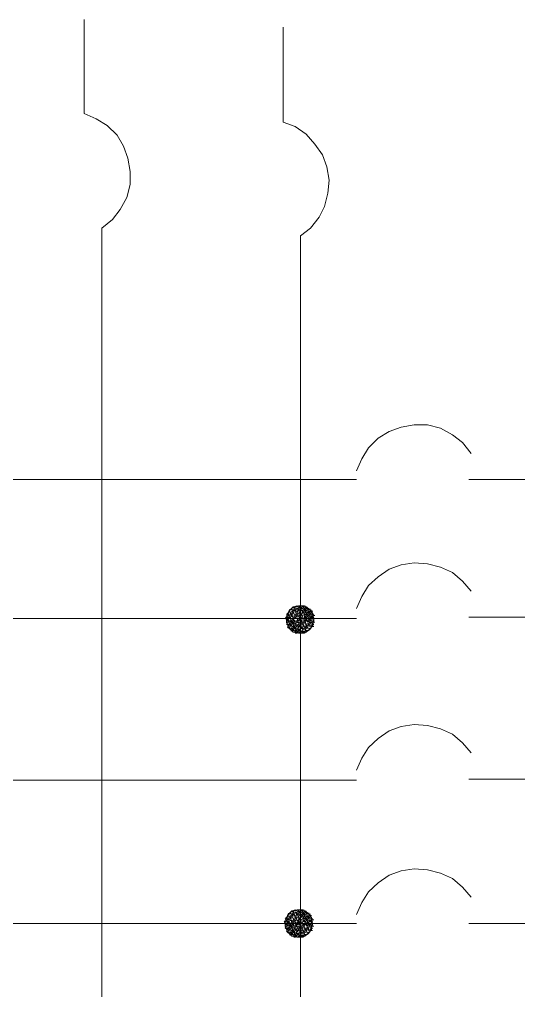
# Model space of a CAD drawing. Header units: metres. Extents: x -1 to 113, y -70 to 21.
# Drawn here: x 23.245 to 24.082, y 15.863 to 17.491 of the extents above; entities that cross this region are included whole.
import ezdxf

# ---------------------------------------------------------------- set-up
doc = ezdxf.new("R2010")
doc.units = ezdxf.units.M
doc.header["$LTSCALE"] = 0.5
doc.layers.add('TABLERO', color=7, linetype='Continuous')

msp = doc.modelspace()

# ---------------------------------------------------------------- linework, layer by layer
at = {"layer": 'TABLERO', "color": 7, "linetype": 'Continuous', "lineweight": 18, "true_color": 0x000007}
for p, q in [((23.3833, 17.1408), (23.3833, 14.9315)), ((23.7167, 17.128), (23.7167, 14.9315)), ((23.8102, 16.7195), (22.918, 16.7195)), ((23.9988, 16.7195), (24.1564, 16.7195)), ((23.7041, 16.5042), (23.7059, 16.506)), ((23.7059, 16.5042), (23.7096, 16.5079)), ((23.7096, 16.506), (23.7114, 16.5079)), ((23.7114, 16.506), (23.7151, 16.5079)), ((23.7151, 16.5079), (23.7169, 16.5079)), ((23.7151, 16.5042), (23.7169, 16.506)), ((23.7169, 16.5079), (23.7187, 16.5079)), ((23.7187, 16.5079), (23.7206, 16.5079)), ((23.7187, 16.5024), (23.7224, 16.506)), ((23.7206, 16.506), (23.7224, 16.5079)), ((23.7242, 16.506), (23.7242, 16.5079)), ((23.7261, 16.5042), (23.7279, 16.506)), ((23.6913, 16.4877), (23.6931, 16.4895)), ((23.6931, 16.4914), (23.6949, 16.4914)), ((23.6931, 16.4877), (23.6968, 16.4895)), ((23.6949, 16.4932), (23.6968, 16.495)), ((23.6949, 16.4895), (23.6968, 16.4932)), ((23.6968, 16.4987), (23.6986, 16.5024)), ((23.6968, 16.4914), (23.7004, 16.4932)), ((23.6968, 16.4877), (23.6986, 16.4914)), ((23.6986, 16.4969), (23.7023, 16.4987)), ((23.6986, 16.4932), (23.7004, 16.4969)), ((23.7004, 16.5024), (23.7023, 16.5042)), ((23.7004, 16.5005), (23.7023, 16.5024)), ((23.7004, 16.495), (23.7041, 16.4969)), ((23.7004, 16.4914), (23.7023, 16.495)), ((23.7023, 16.5005), (23.7059, 16.5024)), ((23.7023, 16.4969), (23.7041, 16.5005)), ((23.7023, 16.4932), (23.7059, 16.495)), ((23.7023, 16.4895), (23.7041, 16.4914)), ((23.7023, 16.4859), (23.7041, 16.4895)), ((23.7041, 16.4987), (23.7078, 16.5005)), ((23.7041, 16.495), (23.7059, 16.4987)), ((23.7041, 16.4877), (23.7078, 16.4895)), ((23.7059, 16.5005), (23.7078, 16.5042)), ((23.7059, 16.4932), (23.7096, 16.495)), ((23.7059, 16.4895), (23.7078, 16.4932)), ((23.7078, 16.5024), (23.7114, 16.5042)), ((23.7078, 16.4987), (23.7096, 16.5024)), ((23.7078, 16.4969), (23.7096, 16.4987)), ((23.7078, 16.4914), (23.7114, 16.4932)), ((23.7078, 16.4877), (23.7096, 16.4914)), ((23.7096, 16.5042), (23.7114, 16.5042)), ((23.7096, 16.4932), (23.7114, 16.4969)), ((23.7096, 16.4895), (23.7132, 16.4914)), ((23.7114, 16.5005), (23.7132, 16.5024)), ((23.7114, 16.495), (23.7151, 16.4969)), ((23.7114, 16.4914), (23.7132, 16.495)), ((23.7132, 16.4987), (23.7151, 16.5005)), ((23.7132, 16.4895), (23.7151, 16.4914)), ((23.7132, 16.4859), (23.7151, 16.4895)), ((23.7151, 16.5042), (23.7169, 16.5042)), ((23.7151, 16.4987), (23.7187, 16.5005)), ((23.7151, 16.4987), (23.7169, 16.4987)), ((23.7151, 16.4969), (23.7169, 16.4987)), ((23.7151, 16.495), (23.7151, 16.4969)), ((23.7151, 16.4932), (23.7169, 16.495)), ((23.7151, 16.4932), (23.7169, 16.4932)), ((23.7151, 16.4895), (23.7169, 16.4895)), ((23.7151, 16.4877), (23.7187, 16.4895)), ((23.7169, 16.5024), (23.7187, 16.5042)), ((23.7169, 16.5005), (23.7187, 16.5005)), ((23.7169, 16.4914), (23.7187, 16.4932)), ((23.7187, 16.4969), (23.7206, 16.4987)), ((23.7187, 16.4914), (23.7224, 16.4932)), ((23.7187, 16.4877), (23.7206, 16.4914)), ((23.7206, 16.5042), (23.7224, 16.5042)), ((23.7206, 16.5005), (23.7224, 16.5005)), ((23.7206, 16.495), (23.7224, 16.4969)), ((23.7224, 16.5005), (23.7242, 16.5024)), ((23.7224, 16.4914), (23.7242, 16.495)), ((23.7224, 16.4895), (23.7242, 16.4914)), ((23.7242, 16.5042), (23.7261, 16.5042)), ((23.7242, 16.4987), (23.7261, 16.5005)), ((23.7242, 16.4969), (23.7261, 16.4969)), ((23.7242, 16.4932), (23.7261, 16.4932)), ((23.7242, 16.4877), (23.7261, 16.4895)), ((23.7261, 16.495), (23.7297, 16.4987)), ((23.7261, 16.4932), (23.7279, 16.495)), ((23.7279, 16.5024), (23.7297, 16.5042)), ((23.7279, 16.5005), (23.7297, 16.5005)), ((23.7279, 16.4969), (23.7297, 16.4969)), ((23.7279, 16.4914), (23.7297, 16.4932)), ((23.7297, 16.5005), (23.7316, 16.5024)), ((23.7297, 16.4969), (23.7316, 16.4987)), ((23.7297, 16.4877), (23.7316, 16.4914)), ((23.7316, 16.5024), (23.7334, 16.5024)), ((23.7316, 16.5005), (23.7334, 16.5005)), ((23.7316, 16.495), (23.7334, 16.4969)), ((23.7316, 16.4932), (23.7334, 16.4932)), ((23.7316, 16.4895), (23.7334, 16.4895)), ((23.7334, 16.5005), (23.7352, 16.5005)), ((23.7334, 16.4932), (23.7371, 16.495)), ((23.7334, 16.4914), (23.7352, 16.4914)), ((23.7334, 16.4895), (23.7352, 16.4914)), ((23.7352, 16.4987), (23.7371, 16.4987)), ((23.7352, 16.4932), (23.7371, 16.4932)), ((23.7352, 16.4877), (23.7371, 16.4895)), ((23.7371, 16.4932), (23.7371, 16.495)), ((23.7389, 16.4914), (23.7407, 16.4914)), ((23.9988, 16.4886), (24.1564, 16.4886)), ((23.8102, 16.4868), (22.918, 16.4868)), ((23.6913, 16.4859), (23.6931, 16.4859)), ((23.6931, 16.484), (23.6949, 16.4859)), ((23.6931, 16.484), (23.6949, 16.484)), ((23.6931, 16.4822), (23.6949, 16.484)), ((23.6931, 16.4804), (23.6949, 16.4804)), ((23.6931, 16.4767), (23.6949, 16.4786)), ((23.6949, 16.4877), (23.6968, 16.4877)), ((23.6949, 16.4822), (23.6968, 16.484)), ((23.6949, 16.4804), (23.6968, 16.4804)), ((23.6949, 16.4767), (23.6968, 16.4767)), ((23.6949, 16.4749), (23.6968, 16.4749)), ((23.6949, 16.4712), (23.6968, 16.4731)), ((23.6968, 16.4804), (23.7004, 16.4822)), ((23.6968, 16.4786), (23.6986, 16.4786)), ((23.6968, 16.4767), (23.6986, 16.4786)), ((23.6986, 16.4859), (23.7004, 16.4877)), ((23.6986, 16.4804), (23.7004, 16.4804)), ((23.6986, 16.4749), (23.7004, 16.4767)), ((23.7004, 16.484), (23.7004, 16.4859)), ((23.7004, 16.484), (23.7023, 16.484)), ((23.7004, 16.4804), (23.7023, 16.484)), ((23.7004, 16.4731), (23.7023, 16.4749)), ((23.7023, 16.484), (23.7041, 16.4859)), ((23.7023, 16.4786), (23.7041, 16.4804)), ((23.7023, 16.4731), (23.7041, 16.4731)), ((23.7041, 16.484), (23.7059, 16.4877)), ((23.7041, 16.484), (23.7059, 16.484)), ((23.7041, 16.4767), (23.7078, 16.4786)), ((23.7041, 16.4731), (23.7059, 16.4767)), ((23.7041, 16.4749), (23.7059, 16.4749)), ((23.7059, 16.4859), (23.7096, 16.4877)), ((23.7059, 16.4822), (23.7078, 16.484)), ((23.7059, 16.4712), (23.7078, 16.4731)), ((23.7078, 16.4804), (23.7114, 16.4822)), ((23.7078, 16.4767), (23.7096, 16.4804)), ((23.7096, 16.4859), (23.7114, 16.4877)), ((23.7096, 16.4822), (23.7114, 16.484)), ((23.7096, 16.4786), (23.7132, 16.4804)), ((23.7096, 16.4749), (23.7114, 16.4767)), ((23.7114, 16.484), (23.7114, 16.4859)), ((23.7114, 16.484), (23.7132, 16.484)), ((23.7114, 16.4804), (23.7132, 16.484)), ((23.7114, 16.4731), (23.7151, 16.4749)), ((23.7114, 16.4694), (23.7132, 16.4731)), ((23.7132, 16.484), (23.7151, 16.4859)), ((23.7132, 16.4822), (23.7151, 16.484)), ((23.7132, 16.4786), (23.7151, 16.4804)), ((23.7132, 16.4712), (23.7151, 16.4731)), ((23.7151, 16.4877), (23.7169, 16.4877)), ((23.7151, 16.4859), (23.7169, 16.4877)), ((23.7151, 16.484), (23.7151, 16.4859)), ((23.7151, 16.484), (23.7169, 16.484)), ((23.7151, 16.484), (23.7169, 16.484)), ((23.7151, 16.4804), (23.7169, 16.4804)), ((23.7151, 16.4767), (23.7187, 16.4786)), ((23.7151, 16.4767), (23.7169, 16.4767)), ((23.7151, 16.4749), (23.7169, 16.4767)), ((23.7151, 16.4731), (23.7151, 16.4749)), ((23.7151, 16.4731), (23.7169, 16.4731)), ((23.7169, 16.4859), (23.7206, 16.4877)), ((23.7169, 16.4822), (23.7187, 16.484)), ((23.7169, 16.4786), (23.7187, 16.4822)), ((23.7169, 16.4749), (23.7206, 16.4767)), ((23.7169, 16.4712), (23.7187, 16.4731)), ((23.7187, 16.484), (23.7187, 16.4859)), ((23.7187, 16.4804), (23.7224, 16.4822)), ((23.7187, 16.4767), (23.7206, 16.4804)), ((23.7206, 16.484), (23.7224, 16.484)), ((23.7206, 16.4786), (23.7242, 16.4804)), ((23.7206, 16.4749), (23.7224, 16.4786)), ((23.7224, 16.484), (23.7224, 16.4859)), ((23.7224, 16.484), (23.7242, 16.484)), ((23.7224, 16.4804), (23.7242, 16.484)), ((23.7224, 16.4731), (23.7261, 16.4749)), ((23.7224, 16.4694), (23.7242, 16.4731)), ((23.7242, 16.484), (23.7261, 16.4859)), ((23.7242, 16.4822), (23.7279, 16.484)), ((23.7242, 16.4786), (23.7261, 16.4822)), ((23.7242, 16.4767), (23.7261, 16.4786)), ((23.7242, 16.4712), (23.7279, 16.4731)), ((23.7261, 16.484), (23.7279, 16.4877)), ((23.7261, 16.484), (23.7279, 16.484)), ((23.7261, 16.4767), (23.7297, 16.4786)), ((23.7261, 16.4731), (23.7279, 16.4767)), ((23.7279, 16.4859), (23.7297, 16.4859)), ((23.7279, 16.4822), (23.7297, 16.484)), ((23.7279, 16.4804), (23.7297, 16.4822)), ((23.7279, 16.4749), (23.7316, 16.4767)), ((23.7279, 16.4712), (23.7297, 16.4749)), ((23.7297, 16.4859), (23.7316, 16.4877)), ((23.7297, 16.4767), (23.7316, 16.4804)), ((23.7316, 16.484), (23.7334, 16.4859)), ((23.7316, 16.484), (23.7334, 16.484)), ((23.7316, 16.4786), (23.7352, 16.4804)), ((23.7316, 16.4749), (23.7334, 16.4786)), ((23.7316, 16.4731), (23.7334, 16.4749)), ((23.7334, 16.4804), (23.7352, 16.484)), ((23.7334, 16.4694), (23.7352, 16.4731)), ((23.7352, 16.4822), (23.7371, 16.4822)), ((23.7352, 16.4786), (23.7389, 16.4822)), ((23.7352, 16.4767), (23.7371, 16.4786)), ((23.7371, 16.4859), (23.7389, 16.4877)), ((23.7371, 16.484), (23.7389, 16.484)), ((23.7371, 16.4822), (23.7389, 16.484)), ((23.7371, 16.4731), (23.7389, 16.4731)), ((23.7389, 16.4804), (23.7407, 16.4804)), ((23.6968, 16.4694), (23.6986, 16.4712)), ((23.6986, 16.4694), (23.7004, 16.4694)), ((23.7004, 16.4712), (23.7023, 16.4712)), ((23.7004, 16.4694), (23.7023, 16.4712)), ((23.7004, 16.4657), (23.7023, 16.4657)), ((23.7023, 16.4676), (23.7041, 16.4694)), ((23.7041, 16.4712), (23.7059, 16.4712)), ((23.7041, 16.4657), (23.7059, 16.4676)), ((23.7041, 16.4639), (23.7059, 16.4639)), ((23.7059, 16.4657), (23.7078, 16.4657)), ((23.7078, 16.4694), (23.7096, 16.4712)), ((23.7078, 16.4657), (23.7096, 16.4694)), ((23.7078, 16.4676), (23.7096, 16.4676)), ((23.7078, 16.4639), (23.7096, 16.4639)), ((23.7078, 16.4621), (23.7096, 16.4621)), ((23.7096, 16.4639), (23.7114, 16.4657)), ((23.7114, 16.4712), (23.7132, 16.4712)), ((23.7114, 16.4676), (23.7132, 16.4676)), ((23.7114, 16.4621), (23.7132, 16.4639)), ((23.7132, 16.4676), (23.7151, 16.4694)), ((23.7132, 16.4621), (23.7151, 16.4621)), ((23.7151, 16.4657), (23.7169, 16.4676)), ((23.7151, 16.4657), (23.7169, 16.4657)), ((23.7151, 16.4639), (23.7169, 16.4657)), ((23.7151, 16.4639), (23.7169, 16.4639)), ((23.7151, 16.4621), (23.7151, 16.4639)), ((23.7151, 16.4621), (23.7169, 16.4621)), ((23.7169, 16.4639), (23.7206, 16.4657)), ((23.7169, 16.4621), (23.7187, 16.4621)), ((23.7187, 16.4694), (23.7224, 16.4712)), ((23.7187, 16.4657), (23.7206, 16.4694)), ((23.7187, 16.4639), (23.7206, 16.4639)), ((23.7206, 16.4676), (23.7242, 16.4694)), ((23.7206, 16.4639), (23.7224, 16.4657)), ((23.7224, 16.4621), (23.7242, 16.4639)), ((23.7242, 16.4676), (23.7261, 16.4712)), ((23.7261, 16.4694), (23.7297, 16.4712)), ((23.7261, 16.4657), (23.7297, 16.4676)), ((23.7261, 16.4639), (23.7279, 16.4657)), ((23.7297, 16.4694), (23.7334, 16.4712)), ((23.7297, 16.4657), (23.7316, 16.4694)), ((23.7167, 16.2377), (23.7167, 16.2395)), ((23.7167, 16.234), (23.7167, 16.2358)), ((23.7167, 16.2267), (23.7167, 16.2285)), ((23.8102, 16.2157), (22.918, 16.2157)), ((23.6929, 16.2157), (23.6947, 16.2157)), ((23.6966, 16.2157), (23.6984, 16.2157)), ((23.7021, 16.2157), (23.7039, 16.2157)), ((23.7076, 16.2157), (23.7094, 16.2157)), ((23.7131, 16.2157), (23.7149, 16.2157)), ((23.7167, 16.223), (23.7167, 16.2248)), ((23.7167, 16.2157), (23.7167, 16.2175)), ((23.7167, 16.2157), (23.7186, 16.2157)), ((23.7186, 16.2157), (23.7204, 16.2157)), ((23.7204, 16.2157), (23.7222, 16.2157)), ((23.7241, 16.2157), (23.7259, 16.2157)), ((23.7277, 16.2157), (23.7296, 16.2157)), ((23.7314, 16.2157), (23.7332, 16.2157)), ((23.735, 16.2157), (23.7369, 16.2157)), ((23.9988, 16.2175), (24.1564, 16.2175)), ((23.6928, 15.9836), (23.6946, 15.9855)), ((23.6928, 15.98), (23.6946, 15.9836)), ((23.6946, 15.9891), (23.6964, 15.9928)), ((23.6946, 15.9818), (23.6983, 15.9836)), ((23.6964, 15.9873), (23.7001, 15.9891)), ((23.6964, 15.9836), (23.6983, 15.9873)), ((23.6983, 15.9928), (23.7001, 15.9946)), ((23.6983, 15.991), (23.7001, 15.9928)), ((23.6983, 15.9855), (23.7019, 15.9873)), ((23.6983, 15.9818), (23.7001, 15.9855)), ((23.7001, 15.991), (23.7038, 15.9928)), ((23.7001, 15.9873), (23.7019, 15.991)), ((23.7001, 15.9836), (23.7038, 15.9855)), ((23.7019, 15.9946), (23.7038, 15.9965)), ((23.7019, 15.9891), (23.7056, 15.991)), ((23.7019, 15.9855), (23.7038, 15.9891)), ((23.7038, 15.9946), (23.7074, 15.9983)), ((23.7038, 15.991), (23.7056, 15.9946)), ((23.7038, 15.9836), (23.7074, 15.9855)), ((23.7038, 15.98), (23.7056, 15.9836)), ((23.7056, 15.9928), (23.7093, 15.9946)), ((23.7056, 15.9891), (23.7074, 15.9928)), ((23.7056, 15.9873), (23.7074, 15.9891)), ((23.7056, 15.9818), (23.7093, 15.9836)), ((23.7074, 15.9965), (23.7093, 15.9983)), ((23.7074, 15.9946), (23.7093, 15.9946)), ((23.7074, 15.9836), (23.7093, 15.9873)), ((23.7093, 15.9965), (23.7129, 15.9983)), ((23.7093, 15.991), (23.7111, 15.9928)), ((23.7093, 15.9855), (23.7129, 15.9873)), ((23.7093, 15.9818), (23.7111, 15.9855)), ((23.7111, 15.9891), (23.7129, 15.991)), ((23.7129, 15.9983), (23.7148, 15.9983)), ((23.7129, 15.9946), (23.7148, 15.9965)), ((23.7129, 15.9946), (23.7148, 15.9946)), ((23.7129, 15.9891), (23.7166, 15.991)), ((23.7129, 15.9891), (23.7148, 15.9891)), ((23.7129, 15.9873), (23.7148, 15.9891)), ((23.7129, 15.9855), (23.7129, 15.9873)), ((23.7129, 15.9836), (23.7148, 15.9855)), ((23.7129, 15.9836), (23.7148, 15.9836)), ((23.7148, 15.9983), (23.7166, 15.9983)), ((23.7148, 15.9928), (23.7166, 15.9946)), ((23.7148, 15.991), (23.7166, 15.991)), ((23.7148, 15.9818), (23.7166, 15.9836)), ((23.7166, 15.9983), (23.7184, 15.9983)), ((23.7166, 15.9928), (23.7203, 15.9965)), ((23.7166, 15.9873), (23.7184, 15.9891)), ((23.7166, 15.9818), (23.7203, 15.9836)), ((23.7184, 15.9965), (23.7203, 15.9983)), ((23.7184, 15.9946), (23.7203, 15.9946)), ((23.7184, 15.991), (23.7203, 15.991)), ((23.7184, 15.9855), (23.7203, 15.9873)), ((23.7203, 15.991), (23.7221, 15.9928)), ((23.7203, 15.9818), (23.7221, 15.9855)), ((23.7221, 15.9965), (23.7221, 15.9983)), ((23.7221, 15.9946), (23.7239, 15.9946)), ((23.7221, 15.9891), (23.7239, 15.991)), ((23.7221, 15.9873), (23.7239, 15.9873)), ((23.7221, 15.9836), (23.7239, 15.9836)), ((23.7239, 15.9946), (23.7258, 15.9965)), ((23.7239, 15.9855), (23.7276, 15.9891)), ((23.7239, 15.9836), (23.7258, 15.9855)), ((23.7258, 15.9928), (23.7276, 15.9946)), ((23.7258, 15.991), (23.7276, 15.991)), ((23.7258, 15.9873), (23.7276, 15.9873)), ((23.7258, 15.9818), (23.7276, 15.9836)), ((23.7276, 15.991), (23.7294, 15.9928)), ((23.7276, 15.9873), (23.7294, 15.9891)), ((23.7294, 15.9928), (23.7312, 15.9928)), ((23.7294, 15.991), (23.7312, 15.991)), ((23.7294, 15.9855), (23.7312, 15.9873)), ((23.7294, 15.9836), (23.7312, 15.9836)), ((23.7312, 15.991), (23.7331, 15.991)), ((23.7312, 15.9836), (23.7349, 15.9855)), ((23.7331, 15.9891), (23.7349, 15.9891)), ((23.7331, 15.9836), (23.7349, 15.9836)), ((23.7349, 15.9836), (23.7349, 15.9855)), ((23.8102, 15.9757), (22.918, 15.9757)), ((23.6891, 15.9782), (23.6909, 15.98)), ((23.6891, 15.9763), (23.6909, 15.9763)), ((23.6909, 15.9818), (23.6928, 15.9818)), ((23.6909, 15.9782), (23.6946, 15.98)), ((23.6909, 15.9745), (23.6928, 15.9763)), ((23.6909, 15.9745), (23.6928, 15.9745)), ((23.6909, 15.9727), (23.6928, 15.9745)), ((23.6909, 15.9708), (23.6928, 15.9708)), ((23.6909, 15.9672), (23.6928, 15.969)), ((23.6928, 15.9782), (23.6946, 15.9782)), ((23.6928, 15.9727), (23.6946, 15.9745)), ((23.6928, 15.9708), (23.6946, 15.9708)), ((23.6946, 15.9782), (23.6964, 15.9818)), ((23.6946, 15.9708), (23.6983, 15.9727)), ((23.6946, 15.969), (23.6964, 15.969)), ((23.6946, 15.9672), (23.6964, 15.969)), ((23.6964, 15.9763), (23.6983, 15.9782)), ((23.6964, 15.9708), (23.6983, 15.9708)), ((23.6983, 15.9745), (23.6983, 15.9763)), ((23.6983, 15.9745), (23.7001, 15.9745)), ((23.6983, 15.9708), (23.7001, 15.9745)), ((23.7001, 15.98), (23.7019, 15.9818)), ((23.7001, 15.9763), (23.7019, 15.98)), ((23.7001, 15.9745), (23.7019, 15.9763)), ((23.7001, 15.969), (23.7019, 15.9708)), ((23.7019, 15.9782), (23.7056, 15.98)), ((23.7019, 15.9745), (23.7038, 15.9782)), ((23.7019, 15.9745), (23.7038, 15.9745)), ((23.7019, 15.9672), (23.7056, 15.969)), ((23.7038, 15.9763), (23.7074, 15.9782)), ((23.7038, 15.9727), (23.7056, 15.9745)), ((23.7056, 15.9782), (23.7074, 15.9818)), ((23.7056, 15.9708), (23.7093, 15.9727)), ((23.7056, 15.9672), (23.7074, 15.9708)), ((23.7074, 15.98), (23.7111, 15.9818)), ((23.7074, 15.9763), (23.7093, 15.9782)), ((23.7074, 15.9727), (23.7093, 15.9745)), ((23.7074, 15.969), (23.7111, 15.9708)), ((23.7093, 15.9745), (23.7093, 15.9763)), ((23.7093, 15.9745), (23.7111, 15.9745)), ((23.7093, 15.9708), (23.7111, 15.9745)), ((23.7111, 15.98), (23.7129, 15.9818)), ((23.7111, 15.9763), (23.7129, 15.98)), ((23.7111, 15.9745), (23.7129, 15.9763)), ((23.7111, 15.9727), (23.7129, 15.9745)), ((23.7111, 15.969), (23.7129, 15.9708)), ((23.7129, 15.98), (23.7148, 15.98)), ((23.7129, 15.9782), (23.7166, 15.98)), ((23.7129, 15.9782), (23.7148, 15.9782)), ((23.7129, 15.9763), (23.7148, 15.9782)), ((23.7129, 15.9745), (23.7129, 15.9763)), ((23.7129, 15.9745), (23.7148, 15.9745)), ((23.7129, 15.9745), (23.7148, 15.9745)), ((23.7129, 15.9708), (23.7148, 15.9708)), ((23.7129, 15.9672), (23.7166, 15.969)), ((23.7148, 15.9763), (23.7184, 15.9782)), ((23.7148, 15.9727), (23.7166, 15.9745)), ((23.7148, 15.969), (23.7166, 15.9727)), ((23.7166, 15.9782), (23.7184, 15.9818)), ((23.7166, 15.9745), (23.7166, 15.9763)), ((23.7166, 15.9708), (23.7203, 15.9727)), ((23.7166, 15.9672), (23.7184, 15.9708)), ((23.7184, 15.9745), (23.7203, 15.9745)), ((23.7184, 15.969), (23.7221, 15.9708)), ((23.7184, 15.9653), (23.7203, 15.969)), ((23.7203, 15.98), (23.7221, 15.9818)), ((23.7203, 15.9745), (23.7203, 15.9763)), ((23.7203, 15.9745), (23.7221, 15.9745)), ((23.7203, 15.9708), (23.7221, 15.9745)), ((23.7221, 15.9782), (23.7239, 15.98)), ((23.7221, 15.9745), (23.7239, 15.9763)), ((23.7221, 15.9727), (23.7258, 15.9745)), ((23.7221, 15.969), (23.7239, 15.9727)), ((23.7221, 15.9672), (23.7239, 15.969)), ((23.7239, 15.9745), (23.7258, 15.9782)), ((23.7239, 15.9745), (23.7258, 15.9745)), ((23.7239, 15.9672), (23.7276, 15.969)), ((23.7258, 15.9763), (23.7276, 15.9763)), ((23.7258, 15.9727), (23.7276, 15.9745)), ((23.7258, 15.9708), (23.7276, 15.9727)), ((23.7276, 15.9782), (23.7294, 15.9818)), ((23.7276, 15.9763), (23.7294, 15.9782)), ((23.7276, 15.9672), (23.7294, 15.9708)), ((23.7294, 15.98), (23.7312, 15.98)), ((23.7294, 15.9745), (23.7312, 15.9763)), ((23.7294, 15.9745), (23.7312, 15.9745)), ((23.7294, 15.969), (23.7331, 15.9708)), ((23.7294, 15.9653), (23.7312, 15.969)), ((23.7312, 15.9818), (23.7331, 15.9818)), ((23.7312, 15.98), (23.7331, 15.9818)), ((23.7312, 15.9708), (23.7331, 15.9745)), ((23.7331, 15.9782), (23.7349, 15.98)), ((23.7331, 15.9727), (23.7349, 15.9727)), ((23.7331, 15.969), (23.7367, 15.9727)), ((23.7331, 15.9672), (23.7349, 15.969)), ((23.7349, 15.9763), (23.7367, 15.9782)), ((23.7349, 15.9745), (23.7367, 15.9745)), ((23.7349, 15.9727), (23.7367, 15.9745)), ((23.7367, 15.9818), (23.7386, 15.9818)), ((23.7367, 15.9708), (23.7386, 15.9708)), ((23.9988, 15.9757), (24.1564, 15.9757)), ((23.6928, 15.9672), (23.6946, 15.9672)), ((23.6928, 15.9653), (23.6946, 15.9653)), ((23.6928, 15.9617), (23.6946, 15.9635)), ((23.6946, 15.9598), (23.6964, 15.9617)), ((23.6964, 15.9653), (23.6983, 15.9672)), ((23.6964, 15.9598), (23.6983, 15.9598)), ((23.6983, 15.9635), (23.7001, 15.9653)), ((23.6983, 15.9617), (23.7001, 15.9617)), ((23.6983, 15.9598), (23.7001, 15.9617)), ((23.6983, 15.9562), (23.7001, 15.9562)), ((23.7001, 15.9635), (23.7019, 15.9635)), ((23.7001, 15.958), (23.7019, 15.9598)), ((23.7019, 15.9635), (23.7038, 15.9672)), ((23.7019, 15.9653), (23.7038, 15.9653)), ((23.7019, 15.9617), (23.7038, 15.9617)), ((23.7019, 15.9562), (23.7038, 15.958)), ((23.7019, 15.9543), (23.7038, 15.9543)), ((23.7038, 15.9617), (23.7056, 15.9635)), ((23.7038, 15.9562), (23.7056, 15.9562)), ((23.7056, 15.9598), (23.7074, 15.9617)), ((23.7056, 15.9562), (23.7074, 15.9598)), ((23.7056, 15.958), (23.7074, 15.958)), ((23.7056, 15.9543), (23.7074, 15.9543)), ((23.7056, 15.9525), (23.7074, 15.9525)), ((23.7074, 15.9653), (23.7093, 15.9672)), ((23.7074, 15.9543), (23.7093, 15.9562)), ((23.7093, 15.9635), (23.7129, 15.9653)), ((23.7093, 15.9598), (23.7111, 15.9635)), ((23.7093, 15.9617), (23.7111, 15.9617)), ((23.7093, 15.958), (23.7111, 15.958)), ((23.7093, 15.9525), (23.7111, 15.9543)), ((23.7111, 15.9617), (23.7129, 15.9635)), ((23.7111, 15.958), (23.7129, 15.9598)), ((23.7111, 15.9525), (23.7129, 15.9525)), ((23.7129, 15.9672), (23.7148, 15.9672)), ((23.7129, 15.9653), (23.7148, 15.9672)), ((23.7129, 15.9635), (23.7129, 15.9653)), ((23.7129, 15.9635), (23.7148, 15.9635)), ((23.7129, 15.9562), (23.7148, 15.958)), ((23.7129, 15.9562), (23.7148, 15.9562)), ((23.7129, 15.9543), (23.7148, 15.9562)), ((23.7129, 15.9543), (23.7148, 15.9543)), ((23.7129, 15.9525), (23.7129, 15.9543)), ((23.7129, 15.9525), (23.7148, 15.9525)), ((23.7148, 15.9653), (23.7184, 15.9672)), ((23.7148, 15.9617), (23.7166, 15.9635)), ((23.7148, 15.9543), (23.7184, 15.9562)), ((23.7148, 15.9525), (23.7166, 15.9525)), ((23.7166, 15.9598), (23.7203, 15.9617)), ((23.7166, 15.9562), (23.7184, 15.9598)), ((23.7166, 15.9543), (23.7184, 15.9543)), ((23.7184, 15.958), (23.7221, 15.9598)), ((23.7184, 15.9543), (23.7203, 15.9562)), ((23.7203, 15.9635), (23.7239, 15.9653)), ((23.7203, 15.9598), (23.7221, 15.9635)), ((23.7203, 15.9525), (23.7221, 15.9543)), ((23.7221, 15.9617), (23.7258, 15.9635)), ((23.7221, 15.958), (23.7239, 15.9617)), ((23.7239, 15.9635), (23.7258, 15.9672)), ((23.7239, 15.9598), (23.7276, 15.9617)), ((23.7239, 15.9562), (23.7276, 15.958)), ((23.7239, 15.9543), (23.7258, 15.9562)), ((23.7258, 15.9653), (23.7294, 15.9672)), ((23.7258, 15.9617), (23.7276, 15.9653)), ((23.7276, 15.9598), (23.7312, 15.9617)), ((23.7276, 15.9562), (23.7294, 15.9598)), ((23.7294, 15.9635), (23.7312, 15.9653)), ((23.7312, 15.9598), (23.7331, 15.9635)), ((23.7349, 15.9635), (23.7367, 15.9635))]:
    msp.add_line(p, q, dxfattribs=at)
for points in [[(23.3833, 17.1408), (23.4016, 17.1554), (23.4145, 17.1719), (23.4255, 17.1921), (23.431, 17.2141), (23.431, 17.236), (23.4273, 17.258), (23.42, 17.2782), (23.409, 17.2965), (23.3925, 17.313), (23.3742, 17.324), (23.354, 17.3331), (23.354, 17.4907)], [(23.7167, 17.128), (23.7332, 17.1408), (23.7479, 17.1591), (23.757, 17.1774), (23.7625, 17.1994), (23.7644, 17.2214), (23.7607, 17.2434), (23.7534, 17.2635), (23.7405, 17.2818), (23.7259, 17.2983), (23.7076, 17.3112), (23.6874, 17.3185), (23.6874, 17.4779)], [(24.0025, 16.7634), (23.9879, 16.7817), (23.9714, 16.7946), (23.9512, 16.8056), (23.9292, 16.811), (23.9072, 16.811), (23.8853, 16.8074), (23.8651, 16.8001), (23.8468, 16.7891), (23.8303, 16.7726), (23.8193, 16.7543), (23.8102, 16.7341)], [(24.0025, 16.5326), (23.9879, 16.5491), (23.9714, 16.5637), (23.9512, 16.5729), (23.9292, 16.5784), (23.9072, 16.5802), (23.8853, 16.5766), (23.8651, 16.5692), (23.8468, 16.5564), (23.8303, 16.5418), (23.8193, 16.5234), (23.8102, 16.5033)], [(23.7114, 16.5024), (23.7151, 16.506), (23.7151, 16.5079)], [(23.7151, 16.5024), (23.7169, 16.5042), (23.7206, 16.5079)], [(23.7187, 16.4987), (23.7224, 16.5024), (23.7261, 16.506)], [(23.6931, 16.4932), (23.6949, 16.495), (23.6986, 16.4987)], [(23.6949, 16.484), (23.6986, 16.4877), (23.7023, 16.4914)], [(23.7096, 16.4969), (23.7132, 16.5005), (23.7151, 16.5024)], [(23.7151, 16.4914), (23.7169, 16.4932), (23.7206, 16.4969), (23.7242, 16.5005), (23.7279, 16.5042)], [(23.7206, 16.4859), (23.7242, 16.4895), (23.7279, 16.4932), (23.7316, 16.4969), (23.7334, 16.4987)], [(23.7224, 16.495), (23.7261, 16.4987), (23.7297, 16.5024)], [(23.7261, 16.4877), (23.7297, 16.4914), (23.7334, 16.495), (23.7352, 16.4969)], [(23.7297, 16.484), (23.7316, 16.4859), (23.7352, 16.4895), (23.7389, 16.4932)], [(23.7352, 16.484), (23.7371, 16.4877), (23.7389, 16.4895)], [(23.6931, 16.4786), (23.6968, 16.4822), (23.7004, 16.484)], [(23.6949, 16.4731), (23.6986, 16.4767), (23.7023, 16.4804), (23.7059, 16.484)], [(23.6968, 16.4712), (23.7004, 16.4749), (23.7041, 16.4786), (23.7078, 16.4822)], [(23.7004, 16.4676), (23.7023, 16.4694), (23.7059, 16.4731), (23.7096, 16.4767)], [(23.7023, 16.4657), (23.7041, 16.4676), (23.7078, 16.4712), (23.7114, 16.4749), (23.7151, 16.4786)], [(23.7151, 16.4676), (23.7187, 16.4712), (23.7224, 16.4749)], [(23.7297, 16.4804), (23.7334, 16.484), (23.7352, 16.484)], [(23.7334, 16.4731), (23.7371, 16.4767), (23.7389, 16.4767)], [(23.7059, 16.4639), (23.7096, 16.4657), (23.7132, 16.4694)], [(23.7096, 16.4621), (23.7114, 16.4639), (23.7151, 16.4676)], [(23.7206, 16.4621), (23.7224, 16.4639), (23.7261, 16.4676)], [(24.0025, 16.2615), (23.9879, 16.278), (23.9714, 16.2926), (23.9512, 16.3018), (23.9292, 16.3073), (23.9072, 16.3091), (23.8853, 16.3054), (23.8651, 16.2981), (23.8468, 16.2853), (23.8303, 16.2706), (23.8193, 16.2523), (23.8102, 16.2322)], [(24.0025, 16.0197), (23.9879, 16.0361), (23.9714, 16.0508), (23.9512, 16.06), (23.9292, 16.0655), (23.9072, 16.0673), (23.8853, 16.0636), (23.8651, 16.0563), (23.8468, 16.0435), (23.8303, 16.0288), (23.8193, 16.0105), (23.8102, 15.9903)], [(23.6909, 15.9836), (23.6928, 15.9855), (23.6964, 15.9891)], [(23.7074, 15.9873), (23.7111, 15.991), (23.7129, 15.9928)], [(23.7093, 15.9928), (23.7129, 15.9965), (23.7129, 15.9983)], [(23.7129, 15.9928), (23.7148, 15.9946), (23.7184, 15.9983)], [(23.7129, 15.9818), (23.7148, 15.9836), (23.7184, 15.9873), (23.7221, 15.991), (23.7258, 15.9946)], [(23.7166, 15.9891), (23.7203, 15.9928), (23.7239, 15.9965)], [(23.7184, 15.9763), (23.7221, 15.98), (23.7258, 15.9836), (23.7294, 15.9873), (23.7312, 15.9891)], [(23.7203, 15.9855), (23.7239, 15.9891), (23.7276, 15.9928)], [(23.7239, 15.9782), (23.7276, 15.9818), (23.7312, 15.9855), (23.7331, 15.9873)], [(23.7276, 15.9745), (23.7294, 15.9763), (23.7331, 15.98), (23.7367, 15.9836)], [(23.6909, 15.969), (23.6946, 15.9727), (23.6983, 15.9745)], [(23.6928, 15.9745), (23.6964, 15.9782), (23.7001, 15.9818)], [(23.6928, 15.9635), (23.6964, 15.9672), (23.7001, 15.9708), (23.7038, 15.9745)], [(23.6946, 15.9617), (23.6983, 15.9653), (23.7019, 15.969), (23.7056, 15.9727)], [(23.7001, 15.9562), (23.7019, 15.958), (23.7056, 15.9617), (23.7093, 15.9653), (23.7129, 15.969)], [(23.7276, 15.9708), (23.7312, 15.9745), (23.7331, 15.9745)], [(23.7331, 15.9745), (23.7349, 15.9782), (23.7367, 15.98)], [(23.6983, 15.958), (23.7001, 15.9598), (23.7038, 15.9635), (23.7074, 15.9672)], [(23.7038, 15.9543), (23.7074, 15.9562), (23.7111, 15.9598)], [(23.7074, 15.9525), (23.7093, 15.9543), (23.7129, 15.958)], [(23.7129, 15.958), (23.7166, 15.9617), (23.7203, 15.9653)], [(23.7184, 15.9525), (23.7203, 15.9543), (23.7239, 15.958)], [(23.7312, 15.9635), (23.7349, 15.9672), (23.7367, 15.9672)]]:
    msp.add_lwpolyline(points, dxfattribs=at)
for points in [[(23.7389, 16.484), (23.7371, 16.495), (23.7316, 16.5024), (23.7224, 16.5079), (23.7132, 16.5079), (23.7041, 16.506), (23.6968, 16.4987), (23.6931, 16.4895), (23.6931, 16.4804), (23.6968, 16.4712), (23.7041, 16.4639), (23.7132, 16.4621), (23.7224, 16.4621), (23.7316, 16.4676), (23.7371, 16.4749)], [(23.7367, 15.9745), (23.7349, 15.9855), (23.7294, 15.9928), (23.7203, 15.9983), (23.7111, 15.9983), (23.7019, 15.9965), (23.6946, 15.9891), (23.6909, 15.98), (23.6909, 15.9708), (23.6946, 15.9617), (23.7019, 15.9543), (23.7111, 15.9525), (23.7203, 15.9525), (23.7294, 15.958), (23.7349, 15.9653)]]:
    msp.add_lwpolyline(points, close=True, dxfattribs=at)

doc.saveas('drawing.dxf')
